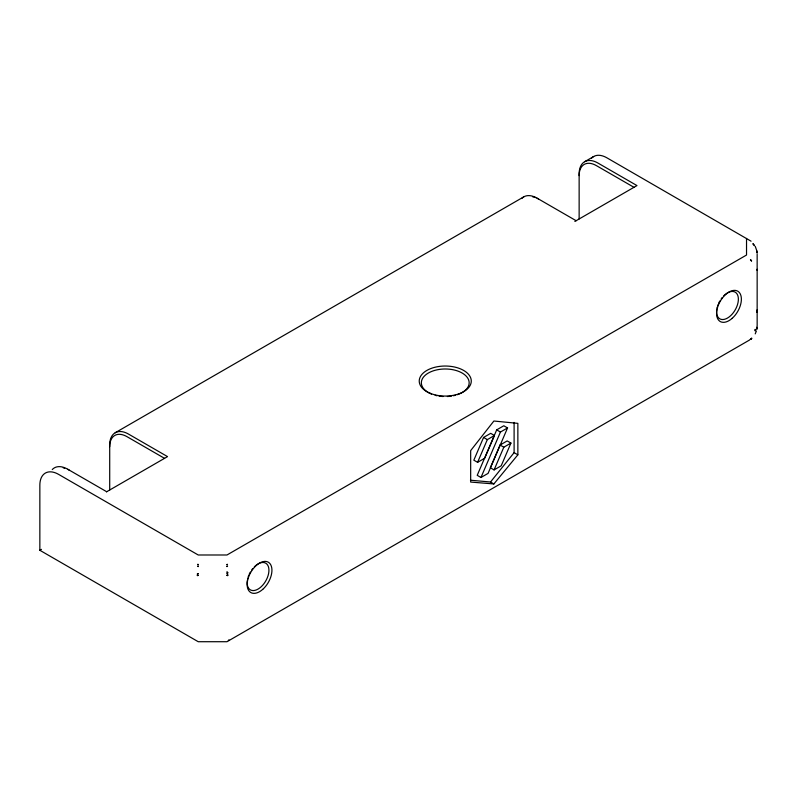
<?xml version="1.0" encoding="UTF-8"?>
<svg xmlns="http://www.w3.org/2000/svg" width="797" height="797" viewBox="0 0 797 797"><rect width="100%" height="100%" fill="white"/><g stroke="black" fill="none" stroke-linecap="round" stroke-linejoin="round"><path stroke-width="1.2" d="M756.413 330.954L755.227 333.883M483.57 437.443L473.836 460.168L477.592 462.34L484.706 458.225L494.449 435.501L490.693 433.339L483.57 437.443L487.326 439.615L494.449 435.501M477.592 462.34L487.326 439.615M496.69 429.872L477.214 475.321L480.97 477.493L488.083 473.378L507.559 427.929L503.804 425.767L496.69 429.872L500.446 432.044L507.559 427.929M480.97 477.493L500.446 432.044M500.068 445.025L490.334 467.749L494.09 469.921L501.203 465.807L510.937 443.082L507.181 440.92L500.068 445.025L503.824 447.197L510.937 443.082M494.09 469.921L503.824 447.197M750.664 339.034L751.73 338.257L750.336 339.442L751.73 338.257M228.689 640.16L228.34 640.539M750.595 259.593L751.641 260.848M229.098 640.081L228.659 640.469M470.449 480.212L490.514 482.006L514.105 452.656L514.105 422.4M517.861 454.818L493.871 483.948L470.668 482.065L470.668 450.604L493.871 421.025L517.861 423.356L517.861 454.818L514.105 452.656M750.515 339.243L751.541 338.516M115.206 432.751L523.798 196.849M584.639 161.721L593.655 156.521M106.489 491.859L167.539 456.611L128.476 434.066A26.56 15.332 60 0 0 109.707 444.905L109.707 490.006M574.856 221.446L636.972 185.581L597.919 163.036A26.56 15.332 60 0 0 579.14 173.876L579.14 218.976M749.638 339.96L226.976 641.715L198.224 641.715L39.85 550.279L41.464 549.352M633.974 187.315L596.415 165.637A24.428 14.107 60 0 0 579.14 175.609M576.131 220.709L537.078 198.164A26.56 15.332 60 0 0 521.696 198.523M490.514 482.006L493.871 483.948M164.531 458.345L126.982 436.666A24.428 14.107 60 0 0 109.707 446.639M52.263 469.553A26.56 15.332 60 0 1 67.645 469.184L106.698 491.739M751.063 241.192L606.925 157.836A26.56 15.332 60 0 0 591.553 158.195M750.445 259.772L751.461 261.077M755.227 246.303L756.732 250.537M757.15 254.283L757.15 325.903M746.53 238.433L746.53 255.03L226.976 554.991L198.224 554.991L58.629 474.394A26.56 15.332 60 0 0 39.85 485.234L39.85 550.279M723.756 295.817A15.402 8.897 -60 0 1 738.211 297.112A15.402 8.897 -60 0 1 727.482 318.063A15.402 8.897 -60 0 1 716.752 309.495M716.961 308.309A15.402 8.897 -60 0 1 717.25 307.094M717.609 305.869A15.402 8.897 -60 0 1 718.047 304.643M718.555 303.428A15.402 8.897 -60 0 1 719.781 301.037M721.235 298.795A15.402 8.897 -60 0 1 722.032 297.739M254.323 566.846A15.402 8.897 -60 0 1 268.768 568.141A15.402 8.897 -60 0 1 258.049 589.093A15.402 8.897 -60 0 1 247.319 580.525M247.528 579.339A15.402 8.897 -60 0 1 247.807 578.124M248.176 576.898A15.402 8.897 -60 0 1 248.614 575.673M249.122 574.458A15.402 8.897 -60 0 1 250.348 572.067M251.802 569.825A15.402 8.897 -60 0 1 252.599 568.769M431.546 394.087A23.9 13.798 0 0 1 427.869 373.315A23.9 13.798 0 0 1 464.003 374.231A23.9 13.798 0 0 1 457.209 394.734M455.356 395.292A23.9 13.798 0 0 1 453.433 395.75M451.441 396.109A23.9 13.798 0 0 1 447.336 396.527M443.172 396.527A23.9 13.798 0 0 1 439.067 396.109M437.085 395.75A23.9 13.798 0 0 1 435.152 395.292M532.675 196.819A24.428 14.107 60 0 1 535.584 197.596M537.078 198.234A24.428 14.107 60 0 1 538.583 199.031M63.232 467.849A24.428 14.107 60 0 1 64.677 468.158M67.635 469.264A24.428 14.107 60 0 1 69.14 470.051M198.224 566.109L198.224 566.657L197.576 566.089L198.224 566.109M198.224 564.445L197.656 564.425L198.224 564.445M226.976 572.067L227.773 572.575L226.976 572.067M226.976 566.109L226.976 566.657L227.563 566.099L226.976 566.109M226.976 564.445L227.494 564.425L226.976 564.445M757.06 269.376L757.05 270.004L757.06 269.376M755.227 329.42L755.177 330.755L755.227 329.42M756.851 311.488L756.811 312.314L756.851 311.488M756.991 326.969L756.921 328.324L756.991 326.969M757.06 327.418L757.06 327.418M756.562 266.836L756.562 266.836M756.891 268.171L756.891 268.171M753.095 336.095L753.095 336.095M756.891 328.613L756.851 329.141L756.891 328.613M757.08 310.661L757.04 310.133L757.08 310.661M756.851 251.055L756.891 251.573L756.851 251.055M198.224 573.78L197.317 574.089L198.224 573.78M198.224 575.414L197.307 575.554L198.224 575.414M227.793 574.099L226.976 573.78L227.793 574.099M227.812 575.564L226.976 575.414L227.812 575.564M753.295 244.34L753.065 243.762L753.295 244.34M754.291 245.615L753.992 244.848L754.291 245.615M757.08 252.928L757.04 252.39L757.08 252.928M732.194 318.322A17.524 10.122 -60 0 0 737.743 291.174A17.524 10.122 -60 0 0 717.011 309.565A17.524 10.122 -60 0 0 732.194 318.322M262.751 589.352A17.524 10.122 -60 0 0 268.31 562.204A17.524 10.122 -60 0 0 247.578 580.595A17.524 10.122 -60 0 0 262.751 589.352M430.33 393.359A26.022 15.023 0 0 0 471.176 382.361A26.022 15.023 0 0 0 434.255 367.437A26.022 15.023 0 0 0 430.33 393.359"/></g></svg>
